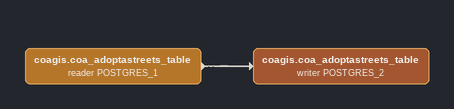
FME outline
coagis.coa_adoptastreets_table (reader POSTGRES_1)
    -> coagis.coa_adoptastreets_table (writer POSTGRES_2)
coagis.coa_adoptastreets_table (writer POSTGRES_2)
